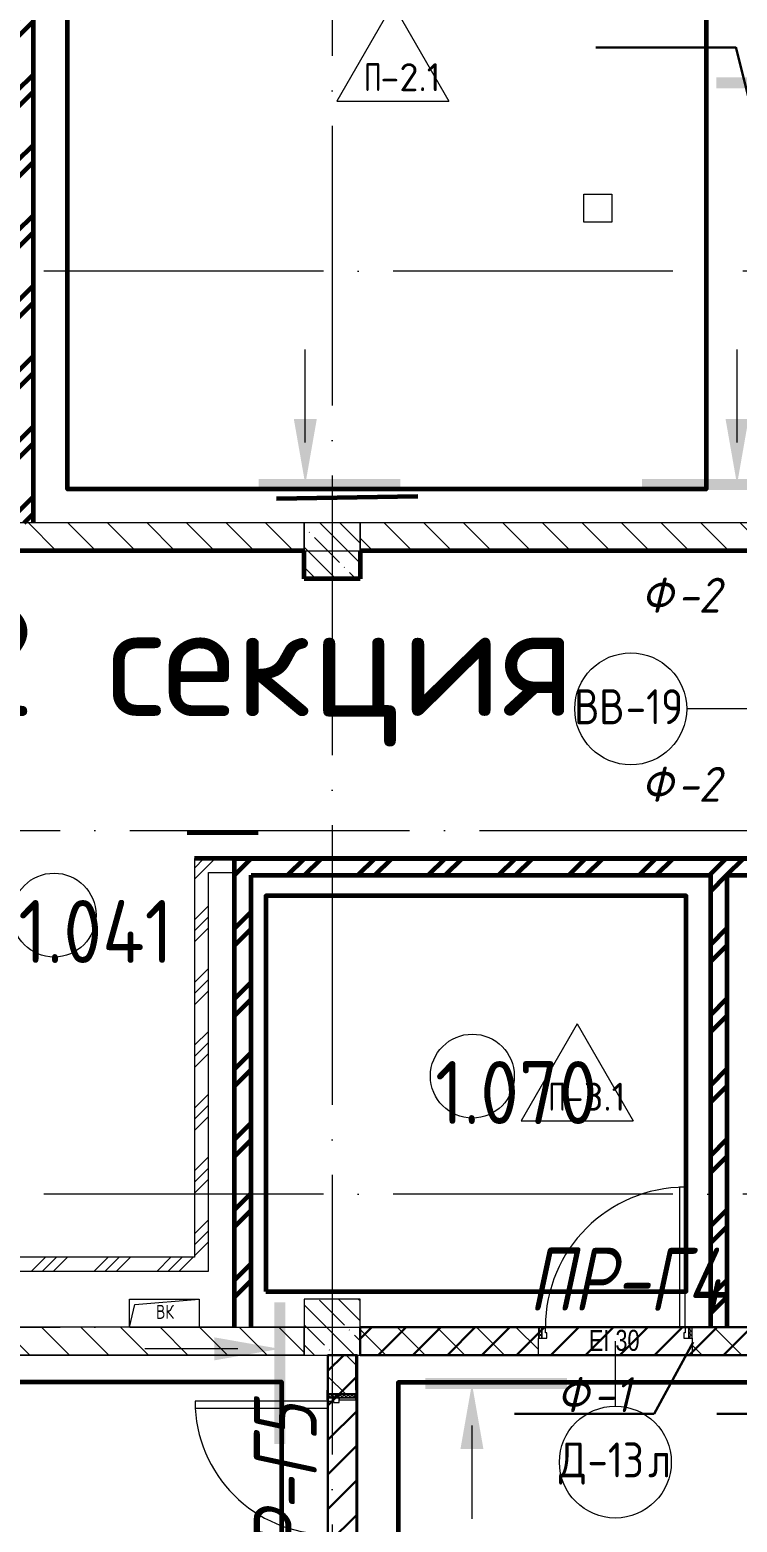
# Model space of a CAD drawing. Header units: millimetres. Extents: x -592259 to 288321, y -552984 to 293768.
# Drawn here: x 119026 to 124084, y 38580 to 49250 of the extents above; entities that cross this region are included whole.
import ezdxf

# ---------------------------------------------------------------- set-up
doc = ezdxf.new("R2010")
doc.units = ezdxf.units.MM
for name, pattern in [('ADSK_Линия сетки', [2500, 2000, -250, 0, -250]), ('ADSK_Невидимые', [500, 300, -200]), ('ADSK_Скрыто', [600, 300, -300])]:
    doc.linetypes.add(name, pattern=pattern)
for name, color, linetype, lineweight in [('0) кирпич', 30, 'Continuous', 60), ('0.1) Блок 3 вып', 6, 'Continuous', 30), ('2)Фарх готовы', 3, 'Continuous', 30), ('2)Фархверки', 40, 'Continuous', 30), ('2.3)Фарх 3 выполн.', 160, 'Continuous', 30), ('3.3) Перемычки 3 выполн', 5, 'Continuous', 30), ('4.1) Штук. 3 вып', 6, 'Continuous', 60), ('4.1) Штук. 3.1 вып', 6, 'Continuous', 60), ('4.1.1) Штук.  швы3 вып.', 6, 'Continuous', 60), ('4.2) Штук 4 вып', 6, 'Continuous', 60), ('7.1 Плитка 6 вып.', 170, 'Continuous', 60), ('A-AREA-____-IDEN', 250, 'Continuous', 9), ('A-DETL-____-HDLN', 250, 'ADSK_Невидимые', 9), ('A-DETL-GENF-OTLN', 250, 'Continuous', 5), ('A-DOOR-____-IDEN', 250, 'Continuous', 9), ('A-DOOR-____-MCUT', 250, 'Continuous', 5), ('A-DOOR-____-OTLN', 250, 'Continuous', 5), ('A-DOOR-FRAM-MCUT', 250, 'Continuous', 5), ('A-DOOR-FRAM-OTLN', 250, 'Continuous', 5), ('A-DOOR-GLAZ-MCUT', 250, 'Continuous', 5), ('A-FLOR-____-IDEN', 250, 'Continuous', 9), ('A-FLOR-____-OTLN', 250, 'Continuous', 9), ('A-GLAZ-____-OTLN', 250, 'Continuous', 5), ('A-WALL-____-MCUT', 250, 'Continuous', 13), ('A-WALL-____-PATT', 250, 'Continuous', 13), ('G-____-____-SYMB', 250, 'ADSK_Скрыто', 9), ('G-____-____-TEXT', 250, 'Continuous', 9), ('I-WALL-____-OTLN', 250, 'Continuous', 9), ('S-COLS-____-MCUT', 250, 'Continuous', 25), ('S-COLS-____-OTLN', 250, 'Continuous', 9), ('S-GRID-____-OTLN', 250, 'Continuous', 9)]:
    doc.layers.add(name, color=color, linetype=linetype, lineweight=lineweight)
doc.styles.add('Arial Narrow', font='ARIALN.TTF', dxfattribs={"width": 0.9, "height": 150})
doc.styles.add('GOST Common_1', font='', dxfattribs={"width": 0.9, "height": 250})
doc.styles.add('ISOCPEUR', font='isocpeur.ttf', dxfattribs={"width": 0.8, "height": 100})
doc.styles.add('ISOCPEUR_1', font='isocpeur.ttf', dxfattribs={"width": 0.9, "height": 250})
doc.styles.add('ISOCPEUR_2', font='isocpeur.ttf', dxfattribs={"height": 160})
doc.styles.add('ISOCPEUR_6', font='isocpeur.ttf', dxfattribs={"height": 3.5})
doc.styles.add('ISOCPEUR_I', font='isocpeui.ttf', dxfattribs={"width": 0.9, "height": 12.5})
doc.styles.add('ISOCPEUR_I_1', font='ГОСТ тип А.ttf', dxfattribs={"height": 2500})
doc.styles.get('GOST Common_1').set_extended_font_data('GOST Common')
pattern_1 = [(135, (12287.91, -0.0006), (-141.42136, -141.42136), [])]
pattern_2 = [(45, (12287.9, -0.0006), (-224.5064, 224.5064), []), (45, (12367.3, -0.0006), (0, 449.0128), []), (45, (12208.54, -0.0006), (0, 449.0128), [])]
pattern_3 = [(45, (12287.9, -0.0006), (-251.4472, 251.4472), []), (45, (12287.9, 381), (-251.4472, 251.4472), [])]
pattern_4 = [(135, (12287.91, -0.0006), (-142.5612, -142.5612), []), (135, (12430.48, -0.0006), (-142.5612, -142.5612), [252.016, -50.403, 3.353, -47.05])]

# ---------------------------------------------------------------- blocks, each defined once
blk = doc.blocks.new('Разрез - Номер вида сзади_3_5 мм-32550532-АР1_Кладочный план 1 этажа С2и3')
at = {"layer": 'G-____-____-SYMB', "linetype": 'Continuous'}
for points in [[(9.8, 0.4), (9.8, -0.39), (-0.33, -0.39), (-0.33, 0.4)], [(2.18, -4.67), (3, 0), (3.82, -4.67)]]:
    blk.add_hatch(color=256, dxfattribs=at).paths.add_polyline_path(points)
at = {"layer": 'G-____-____-SYMB', "linetype": 'Continuous', "lineweight": 20}
blk.add_line((3, -3), (3, -9.66), dxfattribs=at)
blk = doc.blocks.new('Разрез - Номер вида спереди_3_5 мм-32550530-АР1_Кладочный план 1 этажа С2и3')
at = {"layer": 'G-____-____-SYMB', "linetype": 'Continuous'}
for points in [[(9.8, 0.4), (9.8, -0.39), (-0.33, -0.39), (-0.33, 0.4)], [(2.18, -4.67), (3, 0), (3.82, -4.67)]]:
    blk.add_hatch(color=256, dxfattribs=at).paths.add_polyline_path(points)
at = {"layer": 'G-____-____-SYMB', "linetype": 'Continuous', "lineweight": 20}
blk.add_line((3, -3), (3, -9.66), dxfattribs=at)
blk = doc.blocks.new('Дверь_СКБ_1Ст - Д-13л_1100x2100h_Артистическая-36190798-АР1_Маркировочный план 1 этажа С2и3')
at = {"layer": 'A-DOOR-____-OTLN'}
h = blk.add_hatch(dxfattribs=at)
h.set_pattern_fill('FP_14', color=256, style=0, pattern_type=2)
h.set_pattern_definition([(135, (1751.41, 164.685), (-14.14214, -14.14214), []), (225, (1751.41, 164.685), (14.14214, -14.14214), [])])
h.paths.add_polyline_path([(562.5, 20), (561.7, 100), (537.5, 100), (537.5, 20)])
at = {"layer": 'A-DOOR-FRAM-OTLN'}
h = blk.add_hatch(dxfattribs=at)
h.set_pattern_fill('FP_15', color=256, style=0, pattern_type=2)
h.set_pattern_definition([(45, (-371.384, 164.685), (-14.1421, 14.1421), []), (135, (-371.384, 164.685), (-14.1421, -14.1421), [])])
h.paths.add_polyline_path([(-512.5, 20), (-512.5, 100), (-537.5, 100), (-537.5, 20)])
at = {"layer": 'A-DOOR-____-MCUT'}
for p, q in [((512.5, 1100), (472.5, 1100)), ((472.5, 1100), (472.5, 100)), ((512.5, 100), (512.5, 1100)), ((472.5, 100), (512.5, 100))]:
    blk.add_line(p, q, dxfattribs=at)
at = {"layer": 'A-DOOR-____-OTLN'}
blk.add_arc((512.5, 100), 1000, 90, 180, dxfattribs=at)
at = {"layer": 'A-DOOR-FRAM-MCUT'}
for p, q in [((-512.5, 100), (-537.5, 100)), ((-537.5, 100), (-537.5, 20)), ((-537.5, 20), (-512.5, 20)), ((-487.5, 100), (-512.5, 100)), ((-512.5, 100), (-512.5, 20)), ((-512.5, 20), (-512.5, 100)), ((-512.5, 20), (-477.5, 20)), ((-487.5, 60), (-487.5, 100)), ((-477.5, 60), (-487.5, 60)), ((-477.5, 20), (-477.5, 60)), ((512.5, 60), (502.5, 60)), ((502.5, 60), (502.5, 20)), ((502.5, 20), (537.5, 20)), ((512.5, 100), (512.5, 60)), ((537.5, 100), (512.5, 100)), ((537.5, 20), (537.5, 100)), ((562.5, 100), (537.5, 100)), ((537.5, 100), (537.5, 20)), ((537.5, 20), (562.5, 20)), ((562.5, 20), (562.5, 100))]:
    blk.add_line(p, q, dxfattribs=at)
blk = doc.blocks.new('_Wn_-As_OpeningMEP_floor__Rectangular - _Wn_-As_OpeningMEP_floor__Rectangular-32466847-АР1_Маркировочный план 1 этажа С2и3')
at = {"layer": 'A-DETL-GENF-OTLN', "lineweight": 5}
for p, q in [((-250, -50), (-212, 112)), ((-212, 112), (250, 150))]:
    blk.add_line(p, q, dxfattribs=at)
blk = doc.blocks.new('Дверь_СКБ_2Ст_Фрамуга2 - Н_ВВ-18_2700x2600h_Учебные помещения_Фрамуга справа 60 мин_-42055389-АР1_Маркировочный план 1 этажа С2и3')
at = {"layer": 'A-DOOR-____-OTLN'}
h = blk.add_hatch(dxfattribs=at)
h.set_pattern_fill('FP_158', color=256, style=0, pattern_type=2)
h.set_pattern_definition([(135, (951.411, 164.685), (-14.1421, -14.1421), []), (225, (951.411, 164.685), (14.1421, -14.1421), [])])
h.paths.add_polyline_path([(1337.5, 100), (1337.5, -100), (1362.5, -100), (1362.5, 100)])
at = {"layer": 'A-DOOR-FRAM-OTLN'}
h = blk.add_hatch(dxfattribs=at)
h.set_pattern_fill('FP_157', color=256, style=0, pattern_type=2)
h.set_pattern_definition([(45, (-1171.384, 164.685), (-14.1421, 14.1421), []), (135, (-1171.384, 164.685), (-14.1421, -14.1421), [])])
h.paths.add_polyline_path([(-1337.5, 83.1), (-1337.5, -100), (-1312.5, -100), (-1312.5, 100), (-1337.5, 100)])
at = {"layer": 'A-DOOR-____-MCUT'}
for p, q in [((-587.5, 1050), (-587.5, 100)), ((-537.5, 1050), (-587.5, 1050)), ((-537.5, 100), (-537.5, 1050)), ((1312.5, 1050), (1262.5, 1050)), ((1262.5, 1050), (1262.5, 100)), ((1312.5, 100), (1312.5, 1050)), ((1262.5, 100), (1312.5, 100))]:
    blk.add_line(p, q, dxfattribs=at)
at = {"layer": 'A-DOOR-____-OTLN'}
for centre, start, end in [((-587.5, 100), 0, 90), ((1312.5, 100), 90, 180)]:
    blk.add_arc(centre, 950, start, end, dxfattribs=at)
at = {"layer": 'A-DOOR-FRAM-MCUT'}
for p, q in [((-1297.5, 108), (-1367.5, 108)), ((-1367.5, 108), (-1367.5, 100)), ((-1297.5, 100), (-1297.5, 108)), ((-677.5, 100), (-677.5, 108)), ((-677.5, 108), (-607.5, 108)), ((-667.5, 108), (-597.5, 108)), ((-667.5, 100), (-667.5, 108)), ((-607.5, 108), (-607.5, 100)), ((-597.5, 108), (-597.5, 100)), ((1392.5, 108), (1322.5, 108)), ((1322.5, 108), (1322.5, 100)), ((1392.5, 100), (1392.5, 108)), ((-1367.5, 100), (-1297.5, 100)), ((-1312.5, 100), (-1337.5, 100)), ((-1337.5, 100), (-1337.5, -100)), ((-1312.5, 100), (-1312.5, 20)), ((-1087.5, 100), (-1312.5, 100)), ((-1312.5, -100), (-1312.5, 100)), ((-1312.5, 20), (-1087.5, 20)), ((-1297.5, 20), (-1312.5, 20)), ((-1312.5, 20), (-1312.5, -100)), ((-1297.5, 100), (-1297.5, 20)), ((-1297.5, -100), (-1297.5, 20)), ((1312.5, 60), (1302.5, 60)), ((1302.5, 60), (1302.5, 20)), ((1302.5, 20), (1337.5, 20)), ((1312.5, 100), (1312.5, 60)), ((1337.5, 100), (1312.5, 100)), ((1322.5, 100), (1392.5, 100)), ((1337.5, 20), (1322.5, 20)), ((1322.5, 20), (1322.5, -100)), ((1337.5, 20), (1337.5, 100)), ((1362.5, 100), (1337.5, 100)), ((1337.5, 100), (1337.5, -100)), ((1337.5, -100), (1337.5, 20)), ((1362.5, -100), (1362.5, 100)), ((-1297.5, -100), (-1367.5, -100)), ((-1367.5, -100), (-1367.5, -108)), ((-1337.5, -100), (-1312.5, -100)), ((-1312.5, -100), (-1297.5, -100)), ((-1297.5, -108), (-1297.5, -100)), ((1322.5, -100), (1337.5, -100)), ((1392.5, -100), (1322.5, -100)), ((1322.5, -100), (1322.5, -108)), ((1337.5, -100), (1362.5, -100)), ((1392.5, -108), (1392.5, -100)), ((-1367.5, -108), (-1297.5, -108)), ((1322.5, -108), (1392.5, -108))]:
    blk.add_line(p, q, dxfattribs=at)
at = {"layer": 'A-DOOR-GLAZ-MCUT'}
for p, q in [((-1297.5, 70), (-1087.5, 70)), ((-1297.5, 50), (-1087.5, 50))]:
    blk.add_line(p, q, dxfattribs=at)
blk = doc.blocks.new('AAR_СКБ_Марка_Помещения_мал - Номер-28977439-АР1_Маркировочный план 1 этажа С2и3')
at = {"layer": 'A-AREA-____-IDEN'}
blk.add_circle((-0.03, 0), 3, dxfattribs=at)
blk = doc.blocks.new('AAR_СКБ_Марка_Перекрытия - Марка пола-17325028-АР1_Маркировочный план 1 этажа С2и3')
at = {"layer": 'A-FLOR-____-IDEN'}
for p, q in [((0, 6.93), (-4, 0)), ((0, 6.93), (4, 0)), ((-4, 0), (4, 0))]:
    blk.add_line(p, q, dxfattribs=at)
blk = doc.blocks.new('ADSK_Марка_Дверь - Типоразмер_ADSK_Марка-30565456-АР1_Маркировочный план 1 этажа С2и3')
at = {"layer": 'A-DOOR-____-IDEN'}
blk.add_circle((0, 0), 4, dxfattribs=at)

msp = doc.modelspace()

# ---------------------------------------------------------------- hatches: boundary and pattern name
at = {"layer": '0) кирпич'}
h = msp.add_hatch(dxfattribs=at)
h.set_pattern_fill('FP_4', color=256, style=0, pattern_type=2)
h.set_pattern_definition([(45, (12287.9, -7e-12), (-251.4472, 251.4472), []), (45, (12287.9, 381), (-251.4472, 251.4472), [])])
h.paths.add_polyline_path([(118931.2078, 45725.0006), (119051.2078, 45725.0006), (119051.2078, 51755.0006), (118931.2078, 51755.0006), (118931.2078, 45751.0006)])
h = msp.add_hatch(dxfattribs=at)
h.set_pattern_fill('FP_4', color=256, style=0, pattern_type=2)
h.set_pattern_definition(pattern_3)
h.paths.add_polyline_path([(120608.9138, 39975.023), (120608.9138, 43325.1926), (120488.9138, 43325.1926), (120488.9138, 39975.023)])
h = msp.add_hatch(dxfattribs=at)
h.set_pattern_fill('FP_4', color=256, style=0, pattern_type=2)
h.set_pattern_definition(pattern_3)
h.paths.add_polyline_path([(125687.8919, 43205.1926), (127492.9138, 43205.1926), (127492.9138, 43325.1926), (120608.9138, 43325.1926), (120608.9138, 43205.1926), (125645.2287, 43205.1926)])
h = msp.add_hatch(dxfattribs=at)
h.set_pattern_fill('FP_4', color=256, style=0, pattern_type=2)
h.set_pattern_definition(pattern_3)
h.paths.add_polyline_path([(124012.9138, 39975.023), (124012.9138, 43205.1926), (123892.9138, 43205.1926), (123892.9138, 39975.023), (123937.9138, 39975.023)])
at = {"layer": '0.1) Блок 3 вып'}
h = msp.add_hatch(dxfattribs=at)
h.set_pattern_fill('ANSI31', color=256, scale=55)
h.paths.add_polyline_path([(125687.8919, 39975), (121387.8919, 39975), (121387.8919, 39774.9994), (125687.8919, 39774.9994)])
h.paths.add_polyline_path([(121357.9147, 35774.9403), (117387.8919, 35774.9403), (117387.8919, 35974.9994), (121357.9147, 35974.9994)])
h = msp.add_hatch(dxfattribs=at)
h.set_pattern_fill('ANSI31', color=256, scale=55)
h.paths.add_polyline_path([(121157.9147, 35974.9403), (121366.3492, 35974.9403), (121366.3492, 39774.9994), (121157.9147, 39774.9994)])
h.paths.add_polyline_path([(125687.8919, 35974.9994), (121657.9147, 35974.9994), (121657.9147, 35774.9403), (125687.8919, 35774.9403)])
at = {"layer": 'A-WALL-____-PATT', "lineweight": 15, "true_color": 0x000000}
h = msp.add_hatch(dxfattribs=at)
h.set_pattern_fill('FP_2', color=18, style=0, pattern_type=2)
h.set_pattern_definition(pattern_1)
h.paths.add_polyline_path([(126537.8919, 45525), (127412.9138, 45525), (127412.9138, 45725), (126537.8919, 45725)])
h.paths.add_polyline_path([(122148.718, 45525), (125687.8919, 45525), (125687.8919, 45725), (121387.8919, 45725), (121387.8919, 45525), (121506.4015, 45525)])
h.paths.add_polyline_path([(126137.8919, 45525), (126137.8919, 45724.9994), (126087.8921, 45724.9994), (126087.8919, 45525)])
h.paths.add_polyline_path([(117827.9987, 45525), (120987.8919, 45525), (120987.8919, 45725), (117487.8919, 45725), (117487.8919, 45525), (117790.6078, 45525)])
h.paths.add_polyline_path([(114099.831, 45525), (117087.8919, 45525), (117087.8919, 45725), (113537.9138, 45725), (113537.9138, 45525), (114037.745, 45525)])
h = msp.add_hatch(dxfattribs=at)
h.set_pattern_fill('FP_5', color=18, style=0, pattern_type=2)
h.set_pattern_definition(pattern_2)
h.paths.add_polyline_path([(120488.9138, 43225.1926), (120488.9138, 43325.1926), (120202.9138, 43325.1926), (120202.9138, 43225.1926), (120302.9138, 43225.1926)])
h = msp.add_hatch(dxfattribs=at)
h.set_pattern_fill('FP_5', color=18, style=0, pattern_type=2)
h.set_pattern_definition(pattern_2)
h.paths.add_polyline_path([(120202.9138, 40475.023), (120302.9138, 40475.023), (120302.9138, 43225.1926), (120202.9138, 43225.1926), (120202.9138, 41030.2707)])
h = msp.add_hatch(dxfattribs=at)
h.set_pattern_fill('FP_5', color=18, style=0, pattern_type=2)
h.set_pattern_definition(pattern_2)
h.paths.add_polyline_path([(120237.9334, 40375.023), (120302.9138, 40375.023), (120302.9138, 40475.023), (117737.9005, 40475.023), (117737.9005, 40375.023), (120202.9138, 40375.023)])
h.paths.add_polyline_path([(117537.8919, 40375.023), (117537.9005, 40375.023), (117537.8919, 40475.023)])
h.paths.add_polyline_path([(115805.5828, 40375.023), (116837.9005, 40375.023), (116837.9005, 40475.023), (115522.9005, 40475.023), (115522.9005, 40375.023), (115588.6122, 40375.023)])
h.paths.add_polyline_path([(115222.9005, 40375.023), (115222.9005, 40475.023), (115122.9005, 40475.023), (115122.9005, 40375.023), (115150.5869, 40375.023)])
h = msp.add_hatch(dxfattribs=at)
h.set_pattern_fill('FP_2', color=18, style=0, pattern_type=2)
h.set_pattern_definition(pattern_1)
h.paths.add_polyline_path([(110957.9138, 39775.023), (111237.8919, 39775.023), (111237.8919, 39975.023), (110927.9138, 39975.023), (110927.9138, 39775.023)])
h.paths.add_polyline_path([(120521.7793, 39775.023), (120608.9138, 39775.023), (120608.9138, 39975.023), (117537.8919, 39975.023), (117537.8919, 39775.023), (120391.5063, 39775.023)])
h.paths.add_polyline_path([(114412.9005, 39775.023), (114872.9005, 39775.023), (114872.9001, 39975.023), (114412.9005, 39975.023)])
h.paths.add_polyline_path([(117037.8919, 39775.023), (117037.8919, 39975.023), (115372.9005, 39975.023), (115372.9005, 39775.023), (116587.9144, 39775.023)])
h.paths.add_polyline_path([(113206.2618, 39775.023), (113312.9005, 39775.023), (113312.9005, 39975.023), (112797.9005, 39975.023), (112797.9005, 39973.407), (111737.8919, 39973.407), (111737.8919, 39775.023), (113197.9005, 39775.023)])
h.paths.add_polyline_path([(105972.666, 39775.023), (109827.9138, 39775.023), (109827.9138, 39975.023), (105937.8919, 39974.1637), (105937.9138, 39775.0243), (105942.3609, 39775.023)])
h = msp.add_hatch(dxfattribs=at)
h.set_pattern_fill('FP_2', color=18, style=0, pattern_type=2)
h.set_pattern_definition(pattern_1)
h.paths.add_polyline_path([(127494.9665, 39775.023), (127612.9138, 39775.023), (127612.9138, 39975.023), (126537.8919, 39975.023), (126537.8919, 39775.023), (127492.9138, 39775.023)])
h.paths.add_polyline_path([(124112.8919, 39775.023), (124112.8919, 39975.023), (123762.9138, 39975.023), (123762.9138, 39775.023), (124012.9138, 39775.023)])
h.paths.add_polyline_path([(122662.9138, 39775.023), (122662.9138, 39975.023), (121387.8919, 39975.023), (121387.8919, 39775.023)])
h.paths.add_polyline_path([(126087.8919, 39775.023), (126137.8919, 39775.023), (126137.8919, 39975.023), (126087.8919, 39975.023), (126087.8919, 39950.026)])
h.paths.add_polyline_path([(125687.8919, 39775.023), (125687.8919, 39975.023), (125212.8919, 39975.023), (125212.8919, 39775.023), (125662.9138, 39775.023)])
h.paths.add_polyline_path([(120809.9147, 39775.023), (120987.8919, 39775.023), (120987.8919, 39975.023), (120608.9138, 39975.023), (120608.9138, 39775.023), (120808.5414, 39775.023)])
h = msp.add_hatch(dxfattribs=at)
h.set_pattern_fill('FP_2', color=18, style=0, pattern_type=2)
h.set_pattern_definition(pattern_1)
h.paths.add_polyline_path([(121357.4301, 35974.9403), (121357.9147, 35974.9696), (121357.9147, 36794.9403), (121157.9147, 36794.9403), (121157.9147, 35974.9403)])
h.paths.add_polyline_path([(121237.9147, 39494.9403), (121357.9147, 39494.9403), (121357.8978, 39774.9994), (121157.9147, 39774.9661), (121157.9147, 39494.9403)])
at = {"layer": 'S-COLS-____-OTLN', "lineweight": 5, "true_color": 0x000000}
h = msp.add_hatch(dxfattribs=at)
h.set_pattern_fill('FP_1', color=18, style=0, pattern_type=2)
h.set_pattern_definition(pattern_4)
h.paths.add_polyline_path([(121387.8919, 45324.9994), (121387.8919, 45724.9994), (120987.8919, 45724.9994), (120987.8919, 45324.9994)])
h = msp.add_hatch(dxfattribs=at)
h.set_pattern_fill('FP_1', color=18, style=0, pattern_type=2)
h.set_pattern_definition(pattern_4)
h.paths.add_polyline_path([(121357.9147, 39774.9994), (121387.8919, 39775.023), (121387.8919, 40174.9994), (120987.8919, 40174.9994), (120987.8919, 39774.9994), (121157.9147, 39774.9994)])

# ---------------------------------------------------------------- linework, layer by layer
at = {"layer": '0) кирпич'}
for p, q in [((119051.2078, 45725), (119051.2078, 51755)), ((124152.9138, 43325.1926), (120202.9138, 43325.1926)), ((120488.9138, 39975.023), (120488.9138, 43325.1926)), ((120608.9138, 39975.023), (120608.9138, 43205.1926)), ((120608.9138, 43205.1926), (123892.9138, 43205.1926)), ((123892.9138, 43205.1926), (123892.9138, 39975.023)), ((124012.9138, 43205.1926), (127492.9138, 43205.1926)), ((124012.9138, 39975.023), (124012.9138, 43205.1926))]:
    msp.add_line(p, q, dxfattribs=at)
at = {"layer": '0.1) Блок 3 вып'}
for points in [[(125687.8919, 39975), (121387.8919, 39975), (121387.8919, 39774.9994), (125687.8919, 39774.9994)], [(121157.9147, 35974.9403), (121366.3492, 35974.9403), (121366.3492, 39774.9994), (121157.9147, 39774.9994)], [(121157.9147, 39494.9403), (121366.3492, 39494.9403), (121366.3492, 36794.5228), (121157.9147, 36794.5228)]]:
    msp.add_lwpolyline(points, close=True, dxfattribs=at)
at = {"layer": '2)Фарх готовы'}
for p, q in [((123074.6949, 49123.6577), (124074.6949, 49123.6577)), ((124286.1782, 48280.9921), (124074.6949, 49126.8015))]:
    msp.add_line(p, q, dxfattribs=at)
at = {"layer": '2.3)Фарх 3 выполн.'}
for p, q in [((123769.6168, 39866.7228), (123491.3997, 39354.4802)), ((122491.3997, 39354.4802), (123491.3997, 39354.4802)), ((123939.0822, 39354.4802), (124939.0822, 39354.4802))]:
    msp.add_line(p, q, dxfattribs=at)
at = {"layer": '4.1) Штук. 3 вып'}
for points in [[(119296.1091, 51413.7198), (123861.612, 51413.7198), (123861.612, 45966.8236), (119296.1091, 45966.8236)], [(127824.7634, 45404.9144), (127824.7634, 45285.9905), (124571.1698, 45285.9905), (124571.1698, 43525), (127734.2335, 43525), (127734.2335, 39579.1074), (121660.3221, 39579.1074), (121660.3221, 36903.7903), (123036.2957, 36903.7903), (123036.2957, 36205), (126536.2132, 36205), (126536.2132, 36100), (126536.2132, 24464.5359), (130607.9138, 24464.5359), (130607.9138, 36100), (130607.9138, 43525), (130778.1532, 43525), (130778.1532, 45285.9905), (130778.1532, 45404.9144), (148604.1778, 45404.9144), (148604.1778, 48879.2145), (127824.7634, 48879.2145)]]:
    msp.add_lwpolyline(points, close=True, dxfattribs=at)
msp.add_lwpolyline([(100384.7674, 39584.0455), (120826.1746, 39584.0455), (120826.1746, 36345.8613), (100384.7674, 36345.8613), (100384.7674, 36424.9994)], dxfattribs=at)
at = {"layer": '4.1) Штук. 3.1 вып'}
for p, q in [((120987.8919, 45525), (117487.8919, 45525)), ((120987.8919, 45324.9994), (120987.8919, 45525)), ((124152.9138, 45525), (121387.8919, 45525)), ((121387.8919, 45525), (121387.8919, 45324.9994)), ((121387.8919, 45324.9994), (120987.8919, 45324.9994)), ((120488.9138, 43325.1926), (124152.9138, 43325.1926))]:
    msp.add_line(p, q, dxfattribs=at)
at = {"layer": '4.1) Штук. 3.1 вып', "color": 30, "true_color": 0xf26722}
msp.add_lwpolyline([(120151.024, 43510.6234), (120659.1216, 43510.6234)], dxfattribs=at)
at = {"layer": '4.1.1) Штук.  швы3 вып.'}
for points in [[(121800.9342, 45912.4938), (120790.9807, 45896.4727)], [(120826.1746, 39584.0455), (120826.1746, 37276.2536)], [(121660.3221, 39453.5638), (121660.3221, 37145.772)]]:
    msp.add_lwpolyline(points, dxfattribs=at)
at = {"layer": '4.2) Штук 4 вып'}
msp.add_lwpolyline([(120714.6094, 40230.1428), (123719.836, 40230.1428), (123719.836, 43059.4), (120714.6094, 43059.4)], close=True, dxfattribs=at)
at = {"layer": '7.1 Плитка 6 вып.'}
msp.add_lwpolyline([(119296.1091, 51413.7198), (123861.612, 51413.7198), (123861.612, 45966.8236), (119296.1091, 45966.8236)], close=True, dxfattribs=at)
at = {"layer": 'A-DETL-____-HDLN', "color": 18, "true_color": 0x000000}
for p, q in [((122988.0872, 47875.1373), (122988.0872, 48075.1373)), ((122988.0872, 48075.1373), (123188.0872, 48075.1373)), ((123188.0872, 48075.1373), (123188.0872, 47875.1373)), ((123188.0872, 47875.1373), (122988.0872, 47875.1373))]:
    msp.add_line(p, q, dxfattribs=at)
at = {"layer": 'A-DOOR-____-IDEN', "color": 18, "true_color": 0x000000}
for p, q in [((124252.9138, 44395.0377), (123727.8355, 44395.0377)), ((123212.9138, 39875.023), (123212.9138, 39409.6824))]:
    msp.add_line(p, q, dxfattribs=at)
at = {"layer": 'A-FLOR-____-OTLN', "color": 18, "lineweight": 5, "true_color": 0x000000}
for p, q in [((119737.9334, 39975.023), (119737.9334, 40175.023)), ((119737.9334, 40175.023), (120237.9334, 40175.023)), ((120237.9334, 40175.023), (120237.9334, 39975.023)), ((122712.9138, 39975.023), (123672.9138, 39975.023)), ((120987.8919, 39774.9661), (117537.8919, 39774.9661)), ((121157.9147, 39394.9403), (121157.9147, 37644.9403))]:
    msp.add_line(p, q, dxfattribs=at)
at = {"layer": 'A-WALL-____-MCUT', "color": 18, "lineweight": 15, "true_color": 0x000000}
for p, q in [((120987.8919, 45725), (117487.8919, 45725)), ((120987.8919, 45525), (120987.8919, 45725)), ((125687.8919, 45725), (121387.8919, 45725)), ((121387.8919, 45725), (121387.8919, 45525)), ((117487.8919, 45525), (120987.8919, 45525)), ((121387.8919, 45525), (124152.9138, 45525)), ((120202.9138, 43325.1926), (120202.9138, 40475.023)), ((120302.9138, 40375.023), (120302.9138, 43225.1926)), ((120302.9138, 43225.1926), (120488.9138, 43225.1926)), ((120202.9138, 40475.023), (117727.9005, 40475.023)), ((117537.9005, 40375.023), (120302.9138, 40375.023)), ((120488.9138, 39975.023), (117537.8919, 39975.023)), ((120488.9138, 39975.023), (120608.9138, 39975.023)), ((120987.8919, 39975.023), (120608.9138, 39975.023)), ((120987.8919, 39775.023), (120987.8919, 39975.023)), ((122662.9138, 39975.023), (121387.8919, 39975.023)), ((121387.8919, 39975.023), (121387.8919, 39775.023)), ((123892.9138, 39975.023), (123762.9138, 39975.023)), ((123892.9138, 39975.023), (124012.9138, 39975.023)), ((124112.8919, 39975.023), (124012.9138, 39975.023)), ((122662.9138, 39775.023), (122662.9138, 39895.023)), ((123762.9138, 39895.023), (123762.9138, 39775.023)), ((117537.8919, 39775.023), (120608.9138, 39775.023)), ((120608.9138, 39775.023), (120987.8919, 39775.023)), ((121357.9147, 39775.023), (121157.9147, 39775.023)), ((121157.9147, 39775.023), (121157.9147, 39524.9403)), ((121357.9147, 39524.9403), (121357.9147, 39775.023)), ((121387.8919, 39775.023), (122662.9138, 39775.023)), ((123762.9138, 39775.023), (124112.8919, 39775.023))]:
    msp.add_line(p, q, dxfattribs=at)
at = {"layer": 'I-WALL-____-OTLN', "color": 18, "lineweight": 15, "true_color": 0x000000}
for p, q in [((122712.9138, 39975.023), (123672.9138, 39975.023)), ((123762.9138, 39775.023), (122662.9138, 39775.023)), ((121357.9147, 39454.9403), (121357.9147, 37644.9403))]:
    msp.add_line(p, q, dxfattribs=at)
at = {"layer": 'S-COLS-____-MCUT', "color": 18, "lineweight": 5, "true_color": 0x000000}
for p, q in [((121387.8919, 45724.9994), (120987.8919, 45724.9994)), ((120987.8919, 45525), (120987.8919, 45324.9994)), ((121387.8919, 45324.9994), (121387.8919, 45525)), ((120987.8919, 45324.9994), (121387.8919, 45324.9994)), ((121387.8919, 40174.9994), (120987.8919, 40174.9994)), ((120987.8919, 40174.9994), (120987.8919, 39975.023)), ((121387.8919, 39975.023), (121387.8919, 40174.9994)), ((120987.8919, 39774.9994), (121387.8919, 39774.9994))]:
    msp.add_line(p, q, dxfattribs=at)
at = {"layer": 'S-COLS-____-OTLN', "color": 18, "lineweight": 5, "true_color": 0x000000}
for p, q in [((120987.8919, 45724.9994), (120987.8919, 45525)), ((121387.8919, 45525), (121387.8919, 45724.9994)), ((120987.8919, 39975.023), (120987.8919, 39774.9994)), ((121387.8919, 39774.9994), (121387.8919, 39975.023))]:
    msp.add_line(p, q, dxfattribs=at)
at = {"layer": 'S-GRID-____-OTLN', "color": 18, "linetype": 'ADSK_Линия сетки', "true_color": 0x000000}
for p, q in [((121187.9138, 61063.6538), (121187.9138, -2919.5356)), ((168626.8279, 47525), (111607.9138, 47525)), ((77240.3519, 45525), (168626.8279, 45525)), ((77240.3519, 43525), (168626.8279, 43525)), ((168626.8279, 40925), (111607.9138, 40925)), ((77240.3519, 39975), (168626.8279, 39975))]:
    msp.add_line(p, q, dxfattribs=at)

# ---------------------------------------------------------------- block references
at = {"layer": 'A-AREA-____-IDEN', "color": 18, "true_color": 0x000000, "xscale": 99.99999999999993, "yscale": 99.99999999999993, "zscale": 99.99999999999993}
for p in [(119202.3966, 42920.721), (122193.7185, 41769.5413)]:
    msp.add_blockref('AAR_СКБ_Марка_Помещения_мал - Номер-28977439-АР1_Маркировочный план 1 этажа С2и3', p, dxfattribs=at)
at = {"layer": 'A-DOOR-____-IDEN', "color": 18, "true_color": 0x000000, "xscale": 99.99999999999993, "yscale": 99.99999999999993, "zscale": 99.99999999999993}
for p in [(123323.2929, 44395.0377), (123213.3712, 39009.6824)]:
    msp.add_blockref('ADSK_Марка_Дверь - Типоразмер_ADSK_Марка-30565456-АР1_Маркировочный план 1 этажа С2и3', p, dxfattribs=at)
at = {"layer": 'A-DOOR-____-OTLN', "color": 18, "true_color": 0x000000}
msp.add_blockref('Дверь_СКБ_1Ст - Д-13л_1100x2100h_Артистическая-36190798-АР1_Маркировочный план 1 этажа С2и3', (123200.4138, 39875.023), dxfattribs=at)
at = {"layer": 'A-DOOR-____-OTLN', "color": 18, "true_color": 0x000000, "rotation": 90}
msp.add_blockref('Дверь_СКБ_2Ст_Фрамуга2 - Н_ВВ-18_2700x2600h_Учебные помещения_Фрамуга справа 60 мин_-42055389-АР1_Маркировочный план 1 этажа С2и3', (121257.9147, 38132.4403), dxfattribs=at)
at = {"layer": 'A-FLOR-____-IDEN', "color": 18, "true_color": 0x000000, "xscale": 99.99999999999993, "yscale": 99.99999999999993, "zscale": 99.99999999999993}
for p in [(121622.0608, 48740), (122939.99, 41450.5481)]:
    msp.add_blockref('AAR_СКБ_Марка_Перекрытия - Марка пола-17325028-АР1_Маркировочный план 1 этажа С2и3', p, dxfattribs=at)
at = {"layer": 'A-GLAZ-____-OTLN', "color": 18, "true_color": 0x000000}
msp.add_blockref('_Wn_-As_OpeningMEP_floor__Rectangular - _Wn_-As_OpeningMEP_floor__Rectangular-32466847-АР1_Маркировочный план 1 этажа С2и3', (119987.9334, 40025.023), dxfattribs=at)
at = {"layer": 'G-____-____-SYMB', "linetype": 'Continuous', "xscale": 99.99999999999993, "yscale": 99.99999999999993, "zscale": 99.99999999999993}
for p in [(123968.4751, 48870.4954), (121887.7023, 39570.8863)]:
    msp.add_blockref('Разрез - Номер вида сзади_3_5 мм-32550532-АР1_Кладочный план 1 этажа С2и3', p, dxfattribs=at)
at = {"layer": 'G-____-____-SYMB', "linetype": 'Continuous', "lineweight": 40, "extrusion": (0, 0, -1), "xscale": 99.99999999999993, "yscale": 99.99999999999993, "zscale": 99.99999999999993, "rotation": 180}
msp.add_blockref('Разрез - Номер вида спереди_3_5 мм-32550530-АР1_Кладочный план 1 этажа С2и3', (-120696.0387, 45999.5798), dxfattribs=at)
at = {"layer": 'G-____-____-SYMB', "linetype": 'Continuous', "xscale": 99.99999999999993, "yscale": 99.99999999999993, "zscale": 99.99999999999993}
for p, rotation in [((124383.4892, 45999.5798), 180), ((120813.5607, 40119.3593), 269.9999999999996)]:
    msp.add_blockref('Разрез - Номер вида сзади_3_5 мм-32550532-АР1_Кладочный план 1 этажа С2и3', p, dxfattribs=dict(at, rotation=rotation))

# ---------------------------------------------------------------- texts
at = {"layer": '2)Фархверки', "attachment_point": 1}
for s, insert, char_height, width, style in [('\\fISOCPEUR|b0|i1|c204|p34|;Ф', (123398.159, 45332.8668), 250, 312.658125, 'ISOCPEUR_I'), ('-2', (123656.1278, 45332.8668), 250, 448.945, 'ISOCPEUR_I'), ('\\fISOCPEUR|b0|i1|c204|p34|;Ф', (123398.159, 43980.7063), 250, 312.658125, 'ISOCPEUR_I'), ('-2', (123656.1278, 43980.7063), 250, 448.945, 'ISOCPEUR_I'), ('ВК', (119927.9545, 40133.9785), 100, 160.3375, 'ISOCPEUR')]:
    msp.add_mtext(s, dxfattribs=dict(at, insert=insert, char_height=char_height, width=width, style=style))
at = {"layer": '2.3)Фарх 3 выполн.', "char_height": 250, "attachment_point": 1, "style": 'ISOCPEUR_I'}
for s, insert, width in [('\\fISOCPEUR|b0|i1|c204|p34|;Ф', (122795.5015, 39616.9718), 312.658125), ('-1', (123053.4703, 39616.9718), 384.81)]:
    msp.add_mtext(s, dxfattribs=dict(at, insert=insert, width=width))
at = {"layer": '3.3) Перемычки 3 выполн', "insert": (122593.5228, 40541.8949), "char_height": 450, "width": 166.751, "attachment_point": 1, "style": 'ISOCPEUR_I_1'}
msp.add_mtext('{\\fISOCPEUR|b0|i1|c204|p34;\\W0.8;ПР-Г4}', dxfattribs=at)
at = {"layer": '3.3) Перемычки 3 выполн', "insert": (120628.0248, 38030.9721), "char_height": 450, "width": 141.097, "attachment_point": 1, "rotation": 90, "style": 'ISOCPEUR_I_1'}
msp.add_mtext('\\pxt0.54254;{\\fISOCPEUR|b0|i1|c204|p34;\\W0.8;ПР-Г5}', dxfattribs=at)
at = {"layer": 'A-AREA-____-IDEN', "color": 18, "true_color": 0x000000, "char_height": 450, "attachment_point": 1, "style": 'ISOCPEUR_1'}
for s, insert, width in [('1.041', (118943.2962, 43028.2066), 583.6285), ('1.070', (121924.2182, 41877.0268), 609.2825)]:
    msp.add_mtext(s, dxfattribs=dict(at, insert=insert, width=width))
at = {"layer": 'A-DOOR-____-IDEN', "color": 18, "true_color": 0x000000, "attachment_point": 1}
for s, insert, char_height, width, style in [('ВВ', (122917.8355, 44535.4883), 250, 447.341625, 'GOST Common_1'), ('-19', (123286.9293, 44535.4883), 250, 526.708687, 'GOST Common_1'), ('EI 30', (123024.8064, 39955.1716), 150, 447.341625, 'Arial Narrow'), ('\\fGOST Common|b0|i0|c204|p34|;\\W.9;Д', (122811.0638, 39150.1329), 250, 245.316375, 'GOST Common_1'), ('-13', (123013.4701, 39150.1329), 250, 526.708687, 'GOST Common_1'), ('\\fGOST Common|b0|i0|c204|p34|;\\W.9;л', (123448.0482, 39150.1329), 250, 194.810062, 'GOST Common_1')]:
    msp.add_mtext(s, dxfattribs=dict(at, insert=insert, char_height=char_height, width=width, style=style))
at = {"layer": 'A-FLOR-____-IDEN', "color": 18, "true_color": 0x000000, "char_height": 200, "attachment_point": 1, "style": 'ISOCPEUR_2'}
for s, insert, width in [('\\fISOCPEUR|b0|i0|c204|p34|;\\W.7;П', (121416.8259, 49011.3858), 140.295312), ('-2.1', (121532.5811, 49011.3858), 381.60325), ('\\fISOCPEUR|b0|i0|c204|p34|;\\W.7;П', (122734.755, 41721.9339), 140.295312), ('-3.1', (122850.5103, 41721.9339), 381.60325)]:
    msp.add_mtext(s, dxfattribs=dict(at, insert=insert, width=width))
at = {"layer": 'G-____-____-TEXT', "color": 7, "insert": (114536.4819, 45143.0971), "char_height": 800, "width": 18169.734652, "attachment_point": 1, "style": 'ISOCPEUR_6'}
msp.add_mtext('1 этаж, 2 секция', dxfattribs=at)

doc.saveas('drawing.dxf')
